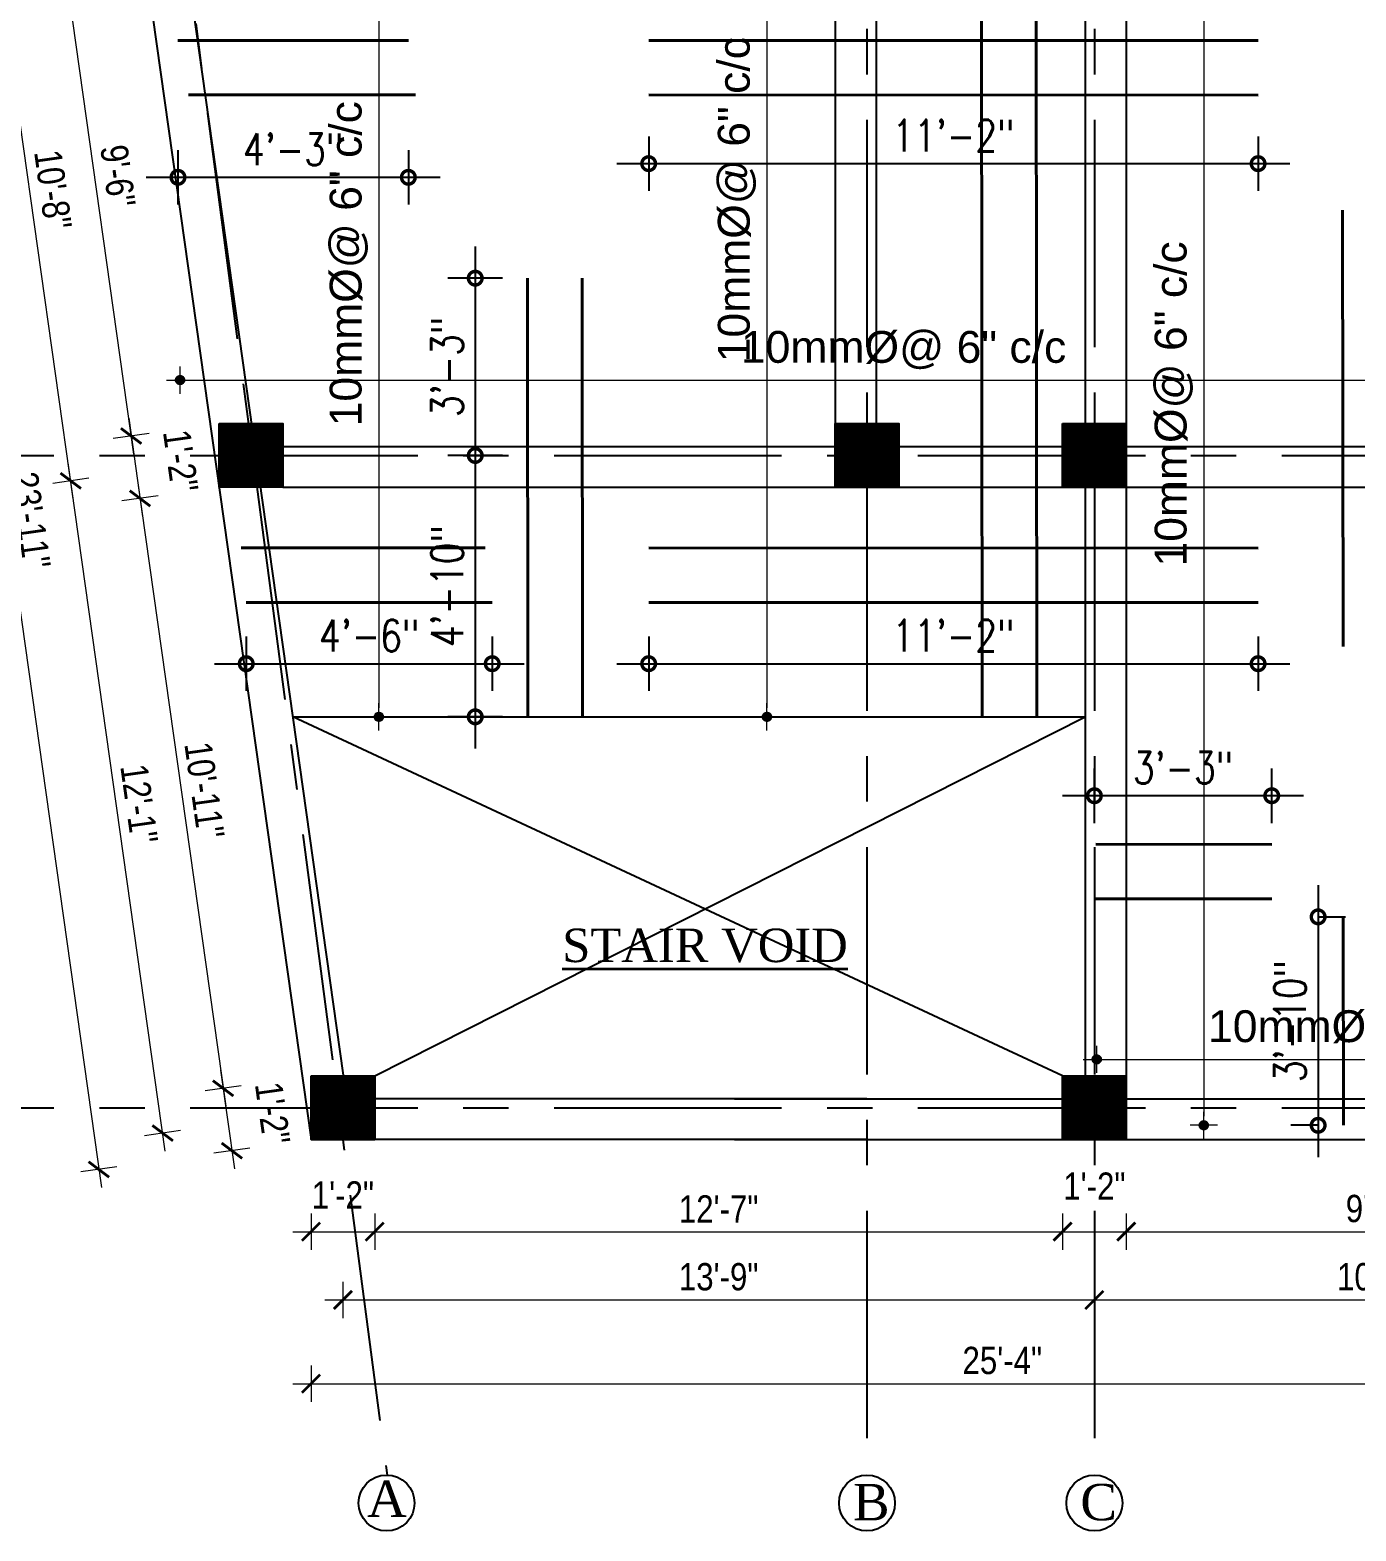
# Model space of a CAD drawing. Header units: inches. Extents: x -9998782 to 66725, y -6520505 to 8308.
# Drawn here: x -4999914.1 to -4999622.6, y -3258410.8 to -3258080.6 of the extents above; entities that cross this region are included whole.
import ezdxf
from ezdxf.enums import TextEntityAlignment as Align

# ---------------------------------------------------------------- set-up
doc = ezdxf.new("R2010")
doc.units = ezdxf.units.IN
doc.header["$LTSCALE"] = 2
doc.header["$MEASUREMENT"] = 0
doc.header["$PDMODE"] = 34
doc.linetypes.add('ACAD_ISO02W100', pattern=[15, 12, -3])
doc.linetypes.add('CENTER', pattern=[2, 1.25, -0.25, 0.25, -0.25])
doc.layers.get('0').update_dxf_attribs({"linetype": 'CONTINUOUS'})
doc.layers.get('DEFPOINTS').update_dxf_attribs({"color": 141, "linetype": 'CONTINUOUS'})
for name, color, linetype, lineweight in [('1', 7, 'CONTINUOUS', 13), ('DIM 1-100', 4, 'CONTINUOUS', 13), ('DIM_LINE', 173, 'CONTINUOUS', 20), ('HATCH', 60, 'ACAD_ISO02W100', 13), ('ST-REINFOR', 201, 'CONTINUOUS', 40), ('TEXT', 181, 'CONTINUOUS', 25), ('Toilet', 7, 'CONTINUOUS', 25), ('WALL SEC', 2, 'CONTINUOUS', 35)]:
    doc.layers.add(name, color=color, linetype=linetype, lineweight=lineweight)
doc.layers.add('A-Hatch', color=7, linetype='CONTINUOUS')
doc.layers.add('column', color=4, linetype='CONTINUOUS')
doc.styles.add('ordinary', font='times.ttf')
doc.styles.add('ramon', font='arial.ttf')
doc.styles.add('ROMANS', font='Romans.shx', dxfattribs={"width": 0.8})
doc.styles.get("Standard").update_dxf_attribs({"font": 'ARIALN.TTF'})
doc.dimstyles.new('1 by 96', dxfattribs={"dimtxt": 6, "dimasz": 4, "dimexe": 4, "dimexo": 4, "dimgap": 2, "dimtad": 1, "dimdec": 0, "dimzin": 0, "dimdsep": 46, "dimlunit": 4, "dimtxsty": 'Standard', "dimblk": 'ARCHTICK', "dimcen": 0, "dimdle": 4, "dimadec": 0, "dimazin": 0, "dimtfac": 1, "dimtdec": 0, "dimtix": 1, "dimtofl": 0, "dimtmove": 1, "dimatfit": 3, "dimldrblk": 'ARCHTICK', "dimfxl": 4, "dimfxlon": 1, "dimtolj": 1, "dimtzin": 0, "dimlwd": -1, "dimlwe": -1, "dimarcsym": 0})
doc.dimstyles.new('8 SCALE', dxfattribs={"dimscale": 0, "dimtxt": 7, "dimasz": 6, "dimexe": 6, "dimexo": 2, "dimgap": 2, "dimtad": 1, "dimdec": 0, "dimzin": 0, "dimdsep": 46, "dimlunit": 4, "dimtxsty": 'ROMANS', "dimblk": 'DOTSMALL', "dimcen": 0, "dimdle": 7, "dimclrd": 8, "dimclre": 8, "dimclrt": 3, "dimadec": 0, "dimazin": 0, "dimtfac": 1, "dimtdec": 0, "dimtofl": 0, "dimtmove": 2, "dimatfit": 3, "dimfxl": 6, "dimfxlon": 1, "dimtolj": 1, "dimtzin": 0, "dimarcsym": 0})
doc.dimstyles.new('S8', dxfattribs={"dimtxt": 7, "dimasz": 2, "dimexe": 6, "dimexo": 18, "dimgap": 1.9375, "dimtad": 1, "dimdec": 1, "dimzin": 3, "dimdsep": 46, "dimlunit": 4, "dimtxsty": 'ramon', "dimblk": 'dot 2', "dimcen": 0.09375, "dimse1": 1, "dimse2": 1, "dimclrd": 1, "dimclre": 1, "dimclrt": 256, "dimadec": 0, "dimazin": 0, "dimtfac": 0.75, "dimtdec": 1, "dimtix": 1, "dimtmove": 1, "dimatfit": 3, "dimldrblk": 'DOT', "dimfxl": 1, "dimtolj": 1, "dimtzin": 0, "dimlwd": 9, "dimlwe": 9, "dimarcsym": 0})

# ---------------------------------------------------------------- blocks, each defined once
blk = doc.blocks.new('_ArchTick')
at = {"color": 0, "linetype": 'ByBlock', "const_width": 0.15}
blk.add_lwpolyline([(-0.5, -0.5), (0.5, 0.5)], dxfattribs=at)
blk = doc.blocks.new('*D634')
at = {"layer": 'DEFPOINTS', "color": 0, "ltscale": 0.5}
for p in [(-4999852.33, -3258324.73), (-4999838.33, -3258324.73), (-4999838.33, -3258344.99)]:
    blk.add_point(p, dxfattribs=at)
at = {"layer": 'DIM 1-100', "color": 0, "ltscale": 0.5}
for p, q in [((-4999852.33, -3258340.99), (-4999852.33, -3258348.99)), ((-4999838.33, -3258340.99), (-4999838.33, -3258348.99)), ((-4999856.33, -3258344.99), (-4999834.33, -3258344.99))]:
    blk.add_line(p, q, dxfattribs=at)
at = {"layer": 'DIM 1-100', "color": 0, "ltscale": 0.5, "xscale": 4, "yscale": 4, "zscale": 4, "rotation": 180}
blk.add_blockref('_ArchTick', (-4999852.33, -3258344.99), dxfattribs=at)
at = {"layer": 'DIM 1-100', "color": 0, "ltscale": 0.5, "xscale": 4, "yscale": 4, "zscale": 4}
blk.add_blockref('_ArchTick', (-4999838.33, -3258344.99), dxfattribs=at)
at = {"layer": 'DIM 1-100', "color": 0, "ltscale": 0.5, "insert": (-4999845.33, -3258336.91), "char_height": 6, "attachment_point": 5}
blk.add_mtext('\\A1;1\'-2"', dxfattribs=at)
blk = doc.blocks.new('*D635')
at = {"layer": 'DEFPOINTS', "color": 0, "ltscale": 0.5}
for p in [(-4999838.33, -3258324.73), (-4999687.09, -3258324.73), (-4999687.09, -3258344.99)]:
    blk.add_point(p, dxfattribs=at)
at = {"layer": 'DIM 1-100', "color": 0, "ltscale": 0.5}
for p, q in [((-4999838.33, -3258340.99), (-4999838.33, -3258348.99)), ((-4999687.09, -3258340.99), (-4999687.09, -3258348.99)), ((-4999842.33, -3258344.99), (-4999683.09, -3258344.99))]:
    blk.add_line(p, q, dxfattribs=at)
at = {"layer": 'DIM 1-100', "color": 0, "ltscale": 0.5, "xscale": 4, "yscale": 4, "zscale": 4, "rotation": 180}
blk.add_blockref('_ArchTick', (-4999838.33, -3258344.99), dxfattribs=at)
at = {"layer": 'DIM 1-100', "color": 0, "ltscale": 0.5, "xscale": 4, "yscale": 4, "zscale": 4}
blk.add_blockref('_ArchTick', (-4999687.09, -3258344.99), dxfattribs=at)
at = {"layer": 'DIM 1-100', "color": 0, "ltscale": 0.5, "insert": (-4999762.71, -3258339.98), "char_height": 6, "attachment_point": 5}
blk.add_mtext('\\A1;12\'-7"', dxfattribs=at)
blk = doc.blocks.new('*D636')
at = {"layer": 'DEFPOINTS', "color": 0, "ltscale": 0.5}
for p in [(-4999687.09, -3258324.73), (-4999673.09, -3258324.73), (-4999673.09, -3258344.99)]:
    blk.add_point(p, dxfattribs=at)
at = {"layer": 'DIM 1-100', "color": 0, "ltscale": 0.5}
for p, q in [((-4999687.09, -3258340.99), (-4999687.09, -3258348.99)), ((-4999673.09, -3258340.99), (-4999673.09, -3258348.99)), ((-4999691.09, -3258344.99), (-4999669.09, -3258344.99))]:
    blk.add_line(p, q, dxfattribs=at)
at = {"layer": 'DIM 1-100', "color": 0, "ltscale": 0.5, "xscale": 4, "yscale": 4, "zscale": 4, "rotation": 180}
blk.add_blockref('_ArchTick', (-4999687.09, -3258344.99), dxfattribs=at)
at = {"layer": 'DIM 1-100', "color": 0, "ltscale": 0.5, "xscale": 4, "yscale": 4, "zscale": 4}
blk.add_blockref('_ArchTick', (-4999673.09, -3258344.99), dxfattribs=at)
at = {"layer": 'DIM 1-100', "color": 0, "ltscale": 0.5, "insert": (-4999680.09, -3258334.97), "char_height": 6, "attachment_point": 5}
blk.add_mtext('\\A1;1\'-2"', dxfattribs=at)
blk = doc.blocks.new('*D637')
at = {"layer": 'DEFPOINTS', "color": 0, "ltscale": 0.5}
for p in [(-4999673.09, -3258324.73), (-4999562.87, -3258324.73), (-4999562.87, -3258344.99)]:
    blk.add_point(p, dxfattribs=at)
at = {"layer": 'DIM 1-100', "color": 0, "ltscale": 0.5}
for p, q in [((-4999673.09, -3258340.99), (-4999673.09, -3258348.99)), ((-4999562.87, -3258340.99), (-4999562.87, -3258348.99)), ((-4999677.09, -3258344.99), (-4999558.87, -3258344.99))]:
    blk.add_line(p, q, dxfattribs=at)
at = {"layer": 'DIM 1-100', "color": 0, "ltscale": 0.5, "xscale": 4, "yscale": 4, "zscale": 4, "rotation": 180}
blk.add_blockref('_ArchTick', (-4999673.09, -3258344.99), dxfattribs=at)
at = {"layer": 'DIM 1-100', "color": 0, "ltscale": 0.5, "xscale": 4, "yscale": 4, "zscale": 4}
blk.add_blockref('_ArchTick', (-4999562.87, -3258344.99), dxfattribs=at)
at = {"layer": 'DIM 1-100', "color": 0, "ltscale": 0.5, "insert": (-4999617.98, -3258339.93), "char_height": 6, "attachment_point": 5}
blk.add_mtext('\\A1;9\'-2"', dxfattribs=at)
blk = doc.blocks.new('*D639')
at = {"layer": 'DEFPOINTS', "color": 0, "ltscale": 0.5}
for p in [(-4999890.4, -3258054.48), (-4999907.8, -3258056.93), (-4999872.54, -3258167.23)]:
    blk.add_point(p, dxfattribs=at)
at = {"layer": 'DIM 1-100', "color": 0, "ltscale": 0.5}
for p, q in [((-4999891.32, -3258173.91), (-4999908.36, -3258052.97)), ((-4999903.84, -3258056.38), (-4999911.76, -3258057.49)), ((-4999887.92, -3258169.39), (-4999895.84, -3258170.51))]:
    blk.add_line(p, q, dxfattribs=at)
at = {"layer": 'DIM 1-100', "color": 0, "ltscale": 0.5, "xscale": 4, "yscale": 4, "zscale": 4}
for p, rotation in [((-4999907.8, -3258056.93), 98.01894551890386), ((-4999891.88, -3258169.95), 278.0189455189039)]:
    blk.add_blockref('_ArchTick', p, dxfattribs=dict(at, rotation=rotation))
at = {"layer": 'DIM 1-100', "color": 0, "ltscale": 0.5, "insert": (-4999894.82, -3258112.74), "char_height": 6, "attachment_point": 5, "rotation": 278.0189}
blk.add_mtext('\\A1;9\'-6"', dxfattribs=at)
blk = doc.blocks.new('*D641')
at = {"layer": 'DEFPOINTS', "color": 0, "ltscale": 0.5}
for p in [(-4999872.54, -3258167.23), (-4999889.94, -3258183.68), (-4999872.54, -3258181.23)]:
    blk.add_point(p, dxfattribs=at)
at = {"layer": 'DIM 1-100', "color": 0, "ltscale": 0.5}
for p, q in [((-4999892.43, -3258165.99), (-4999889.39, -3258187.64)), ((-4999887.92, -3258169.39), (-4999895.84, -3258170.51)), ((-4999885.98, -3258183.12), (-4999893.9, -3258184.24))]:
    blk.add_line(p, q, dxfattribs=at)
at = {"layer": 'DIM 1-100', "color": 0, "ltscale": 0.5, "xscale": 4, "yscale": 4, "zscale": 4}
for p, rotation in [((-4999891.88, -3258169.95), 98.01894551890386), ((-4999889.94, -3258183.68), 278.0189455189039)]:
    blk.add_blockref('_ArchTick', p, dxfattribs=dict(at, rotation=rotation))
at = {"layer": 'DIM 1-100', "color": 0, "ltscale": 0.5, "insert": (-4999880.98, -3258175.41), "char_height": 6, "attachment_point": 5, "rotation": 278.0189}
blk.add_mtext('\\A1;1\'-2"', dxfattribs=at)
blk = doc.blocks.new('*D642')
at = {"layer": 'DEFPOINTS', "color": 0, "ltscale": 0.5}
for p in [(-4999872.54, -3258181.23), (-4999852.33, -3258310.73), (-4999871.66, -3258313.45)]:
    blk.add_point(p, dxfattribs=at)
at = {"layer": 'DIM 1-100', "color": 0, "ltscale": 0.5}
for p, q in [((-4999890.5, -3258179.72), (-4999871.1, -3258317.41)), ((-4999885.98, -3258183.12), (-4999893.9, -3258184.24)), ((-4999867.7, -3258312.89), (-4999875.62, -3258314.01))]:
    blk.add_line(p, q, dxfattribs=at)
at = {"layer": 'DIM 1-100', "color": 0, "ltscale": 0.5, "xscale": 4, "yscale": 4, "zscale": 4}
for p, rotation in [((-4999889.94, -3258183.68), 98.01894551890386), ((-4999871.66, -3258313.45), 278.0189455189039)]:
    blk.add_blockref('_ArchTick', p, dxfattribs=dict(at, rotation=rotation))
at = {"layer": 'DIM 1-100', "color": 0, "ltscale": 0.5, "insert": (-4999875.79, -3258247.86), "char_height": 6, "attachment_point": 5, "rotation": 278.0189}
blk.add_mtext('\\A1;10\'-11"', dxfattribs=at)
blk = doc.blocks.new('*D643')
at = {"layer": 'DEFPOINTS', "color": 0, "ltscale": 0.5}
for p in [(-4999852.33, -3258310.73), (-4999852.33, -3258324.73), (-4999869.73, -3258327.18)]:
    blk.add_point(p, dxfattribs=at)
at = {"layer": 'DIM 1-100', "color": 0, "ltscale": 0.5}
for p, q in [((-4999872.22, -3258309.49), (-4999869.17, -3258331.14)), ((-4999867.7, -3258312.89), (-4999875.62, -3258314.01)), ((-4999865.77, -3258326.62), (-4999873.69, -3258327.74))]:
    blk.add_line(p, q, dxfattribs=at)
at = {"layer": 'DIM 1-100', "color": 0, "ltscale": 0.5, "xscale": 4, "yscale": 4, "zscale": 4}
for p, rotation in [((-4999871.66, -3258313.45), 98.01894551890386), ((-4999869.73, -3258327.18), 278.0189455189039)]:
    blk.add_blockref('_ArchTick', p, dxfattribs=dict(at, rotation=rotation))
at = {"layer": 'DIM 1-100', "color": 0, "ltscale": 0.5, "insert": (-4999860.77, -3258318.91), "char_height": 6, "attachment_point": 5, "rotation": 278.0189}
blk.add_mtext('\\A1;1\'-2"', dxfattribs=at)
blk = doc.blocks.new('*D644')
at = {"layer": 'DEFPOINTS', "color": 0, "ltscale": 0.5}
for p in [(-4999865.54, -3258174.23), (-4999905.17, -3258179.81), (-4999845.33, -3258317.73)]:
    blk.add_point(p, dxfattribs=at)
at = {"layer": 'DIM 1-100', "color": 0, "ltscale": 0.5}
for p, q in [((-4999884.4, -3258327.27), (-4999905.73, -3258175.85)), ((-4999901.21, -3258179.25), (-4999909.13, -3258180.37)), ((-4999881, -3258322.75), (-4999888.92, -3258323.87))]:
    blk.add_line(p, q, dxfattribs=at)
at = {"layer": 'DIM 1-100', "color": 0, "ltscale": 0.5, "xscale": 4, "yscale": 4, "zscale": 4}
for p, rotation in [((-4999905.17, -3258179.81), 98.01894551876403), ((-4999884.96, -3258323.31), 278.018945518764)]:
    blk.add_blockref('_ArchTick', p, dxfattribs=dict(at, rotation=rotation))
at = {"layer": 'DIM 1-100', "color": 0, "ltscale": 0.5, "insert": (-4999890.1, -3258250.86), "char_height": 6, "attachment_point": 5, "rotation": 278.0189}
blk.add_mtext('\\A1;12\'-1"', dxfattribs=at)
blk = doc.blocks.new('*D645')
at = {"layer": 'DEFPOINTS', "color": 0, "ltscale": 0.5}
for p in [(-4999883.4, -3258047.48), (-4999923.03, -3258053.07), (-4999865.54, -3258174.23)]:
    blk.add_point(p, dxfattribs=at)
at = {"layer": 'DIM 1-100', "color": 0, "ltscale": 0.5}
for p, q in [((-4999904.61, -3258183.77), (-4999923.59, -3258049.1)), ((-4999919.07, -3258052.51), (-4999926.99, -3258053.62)), ((-4999901.21, -3258179.25), (-4999909.13, -3258180.37))]:
    blk.add_line(p, q, dxfattribs=at)
at = {"layer": 'DIM 1-100', "color": 0, "ltscale": 0.5, "xscale": 4, "yscale": 4, "zscale": 4}
for p, rotation in [((-4999923.03, -3258053.07), 98.01894551879843), ((-4999905.17, -3258179.81), 278.0189455187984)]:
    blk.add_blockref('_ArchTick', p, dxfattribs=dict(at, rotation=rotation))
at = {"layer": 'DIM 1-100', "color": 0, "ltscale": 0.5, "insert": (-4999909.09, -3258115.73), "char_height": 6, "attachment_point": 5, "rotation": 278.0189}
blk.add_mtext('\\A1;10\'-8"', dxfattribs=at)
blk = doc.blocks.new('*D646')
at = {"layer": 'DEFPOINTS', "color": 0, "ltscale": 0.5}
for p in [(-4999892.37, -3258040.48), (-4999852.33, -3258324.73), (-4999899, -3258331.3)]:
    blk.add_point(p, dxfattribs=at)
at = {"layer": 'DIM 1-100', "color": 0, "ltscale": 0.5}
for p, q in [((-4999939.6, -3258043.1), (-4999898.44, -3258335.26)), ((-4999935.08, -3258046.5), (-4999943.01, -3258047.62)), ((-4999895.04, -3258330.74), (-4999902.96, -3258331.86))]:
    blk.add_line(p, q, dxfattribs=at)
at = {"layer": 'DIM 1-100', "color": 0, "ltscale": 0.5, "xscale": 4, "yscale": 4, "zscale": 4}
for p, rotation in [((-4999939.04, -3258047.06), 98.01894551889016), ((-4999899, -3258331.3), 278.0189455188902)]:
    blk.add_blockref('_ArchTick', p, dxfattribs=dict(at, rotation=rotation))
at = {"layer": 'DIM 1-100', "color": 0, "ltscale": 0.5, "insert": (-4999914.01, -3258188.47), "char_height": 6, "attachment_point": 5, "rotation": 278.0189}
blk.add_mtext('\\A1;23\'-11"', dxfattribs=at)
blk = doc.blocks.new('*D647')
at = {"layer": 'DEFPOINTS', "color": 0, "ltscale": 0.5}
for p in [(-4999845.33, -3258317.73), (-4999680.09, -3258317.73), (-4999680.09, -3258360.01)]:
    blk.add_point(p, dxfattribs=at)
at = {"layer": 'DIM 1-100', "color": 0, "ltscale": 0.5}
for p, q in [((-4999845.33, -3258356.01), (-4999845.33, -3258364.01)), ((-4999680.09, -3258356.01), (-4999680.09, -3258364.01)), ((-4999849.33, -3258360.01), (-4999676.09, -3258360.01))]:
    blk.add_line(p, q, dxfattribs=at)
at = {"layer": 'DIM 1-100', "color": 0, "ltscale": 0.5, "xscale": 4, "yscale": 4, "zscale": 4, "rotation": 180}
blk.add_blockref('_ArchTick', (-4999845.33, -3258360.01), dxfattribs=at)
at = {"layer": 'DIM 1-100', "color": 0, "ltscale": 0.5, "xscale": 4, "yscale": 4, "zscale": 4}
blk.add_blockref('_ArchTick', (-4999680.09, -3258360.01), dxfattribs=at)
at = {"layer": 'DIM 1-100', "color": 0, "ltscale": 0.5, "insert": (-4999762.71, -3258354.94), "char_height": 6, "attachment_point": 5}
blk.add_mtext('\\A1;13\'-9"', dxfattribs=at)
blk = doc.blocks.new('*D648')
at = {"layer": 'DEFPOINTS', "color": 0, "ltscale": 0.5}
for p in [(-4999680.09, -3258317.73), (-4999555.87, -3258317.75), (-4999555.87, -3258360.01)]:
    blk.add_point(p, dxfattribs=at)
at = {"layer": 'DIM 1-100', "color": 0, "ltscale": 0.5}
for p, q in [((-4999680.09, -3258356.01), (-4999680.09, -3258364.01)), ((-4999555.87, -3258356.01), (-4999555.87, -3258364.01)), ((-4999684.09, -3258360.01), (-4999551.87, -3258360.01))]:
    blk.add_line(p, q, dxfattribs=at)
at = {"layer": 'DIM 1-100', "color": 0, "ltscale": 0.5, "xscale": 4, "yscale": 4, "zscale": 4, "rotation": 180}
blk.add_blockref('_ArchTick', (-4999680.09, -3258360.01), dxfattribs=at)
at = {"layer": 'DIM 1-100', "color": 0, "ltscale": 0.5, "xscale": 4, "yscale": 4, "zscale": 4}
blk.add_blockref('_ArchTick', (-4999555.87, -3258360.01), dxfattribs=at)
at = {"layer": 'DIM 1-100', "color": 0, "ltscale": 0.5, "insert": (-4999617.98, -3258354.94), "char_height": 6, "attachment_point": 5}
blk.add_mtext('\\A1;10\'-4"', dxfattribs=at)
blk = doc.blocks.new('*D649')
at = {"layer": 'DEFPOINTS', "color": 0, "ltscale": 0.5}
for p in [(-4999852.33, -3258324.73), (-4999548.35, -3258324.73), (-4999548.35, -3258378.43)]:
    blk.add_point(p, dxfattribs=at)
at = {"layer": 'DIM 1-100', "color": 0, "ltscale": 0.5}
for p, q in [((-4999852.33, -3258374.43), (-4999852.33, -3258382.43)), ((-4999548.35, -3258374.43), (-4999548.35, -3258382.43)), ((-4999856.33, -3258378.43), (-4999544.35, -3258378.43))]:
    blk.add_line(p, q, dxfattribs=at)
at = {"layer": 'DIM 1-100', "color": 0, "ltscale": 0.5, "xscale": 4, "yscale": 4, "zscale": 4, "rotation": 180}
blk.add_blockref('_ArchTick', (-4999852.33, -3258378.43), dxfattribs=at)
at = {"layer": 'DIM 1-100', "color": 0, "ltscale": 0.5, "xscale": 4, "yscale": 4, "zscale": 4}
blk.add_blockref('_ArchTick', (-4999548.35, -3258378.43), dxfattribs=at)
at = {"layer": 'DIM 1-100', "color": 0, "ltscale": 0.5, "insert": (-4999700.34, -3258373.36), "char_height": 6, "attachment_point": 5}
blk.add_mtext('\\A1;25\'-4"', dxfattribs=at)
blk = doc.blocks.new('_DOTSMALL')
at = {"color": 0, "linetype": 'ByBlock', "const_width": 0.5}
blk.add_lwpolyline([(-0.0625, 0, 1), (0.0625, 0, 1)], format="xyb", close=True, dxfattribs=at)
blk = doc.blocks.new('*D670')
at = {"color": 8, "lineweight": -2, "ltscale": 0.5}
for p, q in [((-4999881.59, -3258107.04), (-4999881.59, -3258119.04)), ((-4999830.93, -3258107.04), (-4999830.93, -3258119.04)), ((-4999888.59, -3258113.04), (-4999823.93, -3258113.04))]:
    blk.add_line(p, q, dxfattribs=at)
at = {"layer": 'DEFPOINTS', "color": 0, "ltscale": 0.5}
for p in [(-4999881.59, -3258082.91), (-4999830.93, -3258082.92), (-4999830.93, -3258113.04)]:
    blk.add_point(p, dxfattribs=at)
at = {"color": 8, "lineweight": -2, "ltscale": 0.5, "xscale": 6, "yscale": 6, "zscale": 6, "rotation": 180}
blk.add_blockref('_DOTSMALL', (-4999881.59, -3258113.04), dxfattribs=at)
at = {"color": 8, "lineweight": -2, "ltscale": 0.5, "xscale": 6, "yscale": 6, "zscale": 6}
blk.add_blockref('_DOTSMALL', (-4999830.93, -3258113.04), dxfattribs=at)
at = {"color": 3, "ltscale": 0.5, "insert": (-4999856.26, -3258106.87), "char_height": 7, "attachment_point": 5, "style": 'ROMANS'}
blk.add_mtext('\\A1;4\'-3"', dxfattribs=at)
blk = doc.blocks.new('*D671')
at = {"color": 8, "lineweight": -2, "ltscale": 0.5}
for p, q in [((-4999778.09, -3258104.03), (-4999778.09, -3258116.03)), ((-4999644.09, -3258104.03), (-4999644.09, -3258116.03)), ((-4999785.09, -3258110.03), (-4999637.09, -3258110.03))]:
    blk.add_line(p, q, dxfattribs=at)
at = {"layer": 'DEFPOINTS', "color": 0, "ltscale": 0.5}
for p in [(-4999778.09, -3258094.93), (-4999644.09, -3258094.97), (-4999644.09, -3258110.03)]:
    blk.add_point(p, dxfattribs=at)
at = {"color": 8, "lineweight": -2, "ltscale": 0.5, "xscale": 6, "yscale": 6, "zscale": 6, "rotation": 180}
blk.add_blockref('_DOTSMALL', (-4999778.09, -3258110.03), dxfattribs=at)
at = {"color": 8, "lineweight": -2, "ltscale": 0.5, "xscale": 6, "yscale": 6, "zscale": 6}
blk.add_blockref('_DOTSMALL', (-4999644.09, -3258110.03), dxfattribs=at)
at = {"color": 3, "ltscale": 0.5, "insert": (-4999711.09, -3258103.86), "char_height": 7, "attachment_point": 5, "style": 'ROMANS'}
blk.add_mtext('\\A1;11\'-2"', dxfattribs=at)
blk = doc.blocks.new('*D675')
at = {"color": 8, "lineweight": -2, "ltscale": 0.5}
for p, q in [((-4999778.09, -3258214.04), (-4999778.09, -3258226.04)), ((-4999644.09, -3258214.04), (-4999644.09, -3258226.04)), ((-4999785.09, -3258220.04), (-4999637.09, -3258220.04))]:
    blk.add_line(p, q, dxfattribs=at)
at = {"layer": 'DEFPOINTS', "color": 0, "ltscale": 0.5}
for p in [(-4999778.09, -3258210.39), (-4999644.09, -3258210.43), (-4999644.09, -3258220.04)]:
    blk.add_point(p, dxfattribs=at)
at = {"color": 8, "lineweight": -2, "ltscale": 0.5, "xscale": 6, "yscale": 6, "zscale": 6, "rotation": 180}
blk.add_blockref('_DOTSMALL', (-4999778.09, -3258220.04), dxfattribs=at)
at = {"color": 8, "lineweight": -2, "ltscale": 0.5, "xscale": 6, "yscale": 6, "zscale": 6}
blk.add_blockref('_DOTSMALL', (-4999644.09, -3258220.04), dxfattribs=at)
at = {"color": 3, "ltscale": 0.5, "insert": (-4999711.09, -3258213.87), "char_height": 7, "attachment_point": 5, "style": 'ROMANS'}
blk.add_mtext('\\A1;11\'-2"', dxfattribs=at)
blk = doc.blocks.new('*D676')
at = {"color": 8, "lineweight": -2, "ltscale": 0.5}
for p, q in [((-4999866.58, -3258214.04), (-4999866.58, -3258226.04)), ((-4999812.49, -3258214.04), (-4999812.49, -3258226.04)), ((-4999873.58, -3258220.04), (-4999805.49, -3258220.04))]:
    blk.add_line(p, q, dxfattribs=at)
at = {"layer": 'DEFPOINTS', "color": 0, "ltscale": 0.5}
for p in [(-4999866.58, -3258206.55), (-4999812.49, -3258206.56), (-4999812.49, -3258220.04)]:
    blk.add_point(p, dxfattribs=at)
at = {"color": 8, "lineweight": -2, "ltscale": 0.5, "xscale": 6, "yscale": 6, "zscale": 6, "rotation": 180}
blk.add_blockref('_DOTSMALL', (-4999866.58, -3258220.04), dxfattribs=at)
at = {"color": 8, "lineweight": -2, "ltscale": 0.5, "xscale": 6, "yscale": 6, "zscale": 6}
blk.add_blockref('_DOTSMALL', (-4999812.49, -3258220.04), dxfattribs=at)
at = {"color": 3, "ltscale": 0.5, "insert": (-4999839.54, -3258213.87), "char_height": 7, "attachment_point": 5, "style": 'ROMANS'}
blk.add_mtext('\\A1;4\'-6"', dxfattribs=at)
blk = doc.blocks.new('*D678')
at = {"color": 8, "lineweight": -2, "ltscale": 0.5}
for p, q in [((-4999680.09, -3258255.09), (-4999680.09, -3258243.09)), ((-4999641.09, -3258255.09), (-4999641.09, -3258243.09)), ((-4999634.09, -3258249.09), (-4999687.09, -3258249.09))]:
    blk.add_line(p, q, dxfattribs=at)
at = {"layer": 'DEFPOINTS', "color": 0, "ltscale": 0.5}
for p in [(-4999680.09, -3258249.09), (-4999680.09, -3258271.78), (-4999641.09, -3258271.78)]:
    blk.add_point(p, dxfattribs=at)
at = {"color": 8, "lineweight": -2, "ltscale": 0.5, "xscale": 6, "yscale": 6, "zscale": 6, "rotation": 180}
blk.add_blockref('_DOTSMALL', (-4999680.09, -3258249.09), dxfattribs=at)
at = {"color": 8, "lineweight": -2, "ltscale": 0.5, "xscale": 6, "yscale": 6, "zscale": 6}
blk.add_blockref('_DOTSMALL', (-4999641.09, -3258249.09), dxfattribs=at)
at = {"color": 3, "ltscale": 0.5, "insert": (-4999660.59, -3258242.93), "char_height": 7, "attachment_point": 5, "style": 'ROMANS'}
blk.add_mtext('\\A1;3\'-3"', dxfattribs=at)
blk = doc.blocks.new('*D679')
at = {"color": 8, "lineweight": -2, "ltscale": 0.5}
for p, q in [((-4999630.89, -3258268.73), (-4999630.89, -3258328.59)), ((-4999630.89, -3258275.73), (-4999624.89, -3258275.73)), ((-4999630.89, -3258321.59), (-4999636.89, -3258321.59))]:
    blk.add_line(p, q, dxfattribs=at)
at = {"layer": 'DEFPOINTS', "color": 0, "ltscale": 0.5}
for p in [(-4999630.93, -3258275.73), (-4999630.89, -3258321.59), (-4999630.89, -3258321.59)]:
    blk.add_point(p, dxfattribs=at)
at = {"color": 8, "lineweight": -2, "ltscale": 0.5, "xscale": 6, "yscale": 6, "zscale": 6}
for p, rotation in [((-4999630.89, -3258275.73), 90), ((-4999630.89, -3258321.59), 270)]:
    blk.add_blockref('_DOTSMALL', p, dxfattribs=dict(at, rotation=rotation))
at = {"color": 3, "ltscale": 0.5, "insert": (-4999637.06, -3258298.66), "char_height": 7, "attachment_point": 5, "rotation": 90, "style": 'ROMANS'}
blk.add_mtext('\\A1;3\'-10"', dxfattribs=at)
blk = doc.blocks.new('*D680')
at = {"color": 8, "lineweight": -2, "ltscale": 0.5}
for p, q in [((-4999816.23, -3258128.23), (-4999816.23, -3258181.23)), ((-4999810.23, -3258135.23), (-4999822.23, -3258135.23)), ((-4999810.23, -3258174.23), (-4999822.23, -3258174.23))]:
    blk.add_line(p, q, dxfattribs=at)
at = {"layer": 'DEFPOINTS', "color": 0, "ltscale": 0.5}
for p in [(-4999804.75, -3258135.23), (-4999816.23, -3258174.23), (-4999804.75, -3258174.23)]:
    blk.add_point(p, dxfattribs=at)
at = {"color": 8, "lineweight": -2, "ltscale": 0.5, "xscale": 6, "yscale": 6, "zscale": 6}
for p, rotation in [((-4999816.23, -3258135.23), 90), ((-4999816.23, -3258174.23), 270)]:
    blk.add_blockref('_DOTSMALL', p, dxfattribs=dict(at, rotation=rotation))
at = {"color": 3, "ltscale": 0.5, "insert": (-4999822.4, -3258154.73), "char_height": 7, "attachment_point": 5, "rotation": 90, "style": 'ROMANS'}
blk.add_mtext('\\A1;3\'-3"', dxfattribs=at)
blk = doc.blocks.new('*D681')
at = {"color": 8, "lineweight": -2, "ltscale": 0.5}
for p, q in [((-4999816.23, -3258167.23), (-4999816.23, -3258238.73)), ((-4999810.23, -3258174.23), (-4999822.23, -3258174.23)), ((-4999810.23, -3258231.73), (-4999822.23, -3258231.73))]:
    blk.add_line(p, q, dxfattribs=at)
at = {"layer": 'DEFPOINTS', "color": 0, "ltscale": 0.5}
for p in [(-4999804.71, -3258174.23), (-4999816.23, -3258231.73), (-4999804.71, -3258231.73)]:
    blk.add_point(p, dxfattribs=at)
at = {"color": 8, "lineweight": -2, "ltscale": 0.5, "xscale": 6, "yscale": 6, "zscale": 6}
for p, rotation in [((-4999816.23, -3258174.23), 90), ((-4999816.23, -3258231.73), 270)]:
    blk.add_blockref('_DOTSMALL', p, dxfattribs=dict(at, rotation=rotation))
at = {"color": 3, "ltscale": 0.5, "insert": (-4999822.4, -3258202.98), "char_height": 7, "attachment_point": 5, "rotation": 90, "style": 'ROMANS'}
blk.add_mtext('\\A1;4\'-10"', dxfattribs=at)
blk = doc.blocks.new('dot1')
at = {"layer": 'HATCH'}
h = blk.add_hatch(color=256, dxfattribs=at)
edge = h.paths.add_edge_path()
edge.add_arc((0, 0), 1, 0, 360)
for p, q in [((3, 0), (-3, 0)), ((0, 3), (0, -3))]:
    blk.add_line(p, q, dxfattribs=at)
blk.add_circle((0, 0), 1, dxfattribs=at)
blk = doc.blocks.new('dot 2')
at = {"layer": 'HATCH', "xscale": 0.5, "yscale": 0.5, "zscale": 0.5}
blk.add_blockref('dot1', (0, 0), dxfattribs=at)
blk = doc.blocks.new('*D685')
at = {"layer": 'DEFPOINTS', "color": 0}
for p in [(-4999638.26, -3258004.19), (-4999656.03, -3258321.59), (-4999649.97, -3258321.59)]:
    blk.add_point(p, dxfattribs=at)
at = {"layer": 'DIM_LINE', "color": 1, "lineweight": 9}
blk.add_line((-4999656.03, -3258006.19), (-4999656.03, -3258319.59), dxfattribs=at)
at = {"layer": 'DIM_LINE', "color": 1, "lineweight": 9, "xscale": 2, "yscale": 2, "zscale": 2}
for p, rotation in [((-4999656.03, -3258004.19), 90), ((-4999656.03, -3258321.59), 270)]:
    blk.add_blockref('dot 2', p, dxfattribs=dict(at, rotation=rotation))
at = {"layer": 'DIM_LINE', "insert": (-4999662.62, -3258162.89), "char_height": 7, "attachment_point": 5, "rotation": 90, "style": 'ramon'}
blk.add_mtext('\\A1;10mm%%C@ 6" c/c', dxfattribs=at)
blk = doc.blocks.new('_Dot')
at = {"layer": 'TEXT', "color": 0, "lineweight": -2}
blk.add_line((-0.5, 0), (-1, 0), dxfattribs=at)
at = {"layer": 'TEXT', "color": 0, "const_width": 0.5}
blk.add_lwpolyline([(-0.25, 0, 1), (0.25, 0, 1)], format="xyb", close=True, dxfattribs=at)
blk = doc.blocks.new('*D686')
at = {"layer": 'DEFPOINTS', "color": 0}
for p in [(-4999734.32, -3258004.19), (-4999752.08, -3258231.73), (-4999746.02, -3258231.73)]:
    blk.add_point(p, dxfattribs=at)
at = {"layer": 'DIM_LINE', "color": 1, "lineweight": 9}
blk.add_line((-4999752.08, -3258006.19), (-4999752.08, -3258229.73), dxfattribs=at)
at = {"layer": 'DIM_LINE', "color": 1, "lineweight": 9, "xscale": 2, "yscale": 2, "zscale": 2}
for p, rotation in [((-4999752.08, -3258004.19), 90), ((-4999752.08, -3258231.73), 270)]:
    blk.add_blockref('dot 2', p, dxfattribs=dict(at, rotation=rotation))
at = {"layer": 'DIM_LINE', "insert": (-4999758.68, -3258117.96), "char_height": 7, "attachment_point": 5, "rotation": 90, "style": 'ramon'}
blk.add_mtext('\\A1;10mm%%C@ 6" c/c', dxfattribs=at)
blk = doc.blocks.new('*D687')
at = {"layer": 'DEFPOINTS', "color": 0}
for p in [(-4999837.42, -3258032.36), (-4999850.2, -3258231.73), (-4999837.42, -3258231.73)]:
    blk.add_point(p, dxfattribs=at)
at = {"layer": 'DIM_LINE', "color": 1, "lineweight": 9}
blk.add_line((-4999837.42, -3258034.36), (-4999837.42, -3258229.73), dxfattribs=at)
at = {"layer": 'DIM_LINE', "color": 1, "lineweight": 9, "xscale": 2, "yscale": 2, "zscale": 2}
for p, rotation in [((-4999837.42, -3258032.36), 90), ((-4999837.42, -3258231.73), 270)]:
    blk.add_blockref('dot 2', p, dxfattribs=dict(at, rotation=rotation))
at = {"layer": 'DIM_LINE', "insert": (-4999844.02, -3258132.05), "char_height": 7, "attachment_point": 5, "rotation": 90, "style": 'ramon'}
blk.add_mtext('\\A1;10mm%%C@ 6" c/c', dxfattribs=at)
blk = doc.blocks.new('*D689')
at = {"layer": 'DEFPOINTS', "color": 0}
for p in [(-4999881.12, -3258157.65), (-4999562.97, -3258157.65), (-4999562.97, -3258157.71)]:
    blk.add_point(p, dxfattribs=at)
at = {"layer": 'DIM_LINE', "color": 1, "lineweight": 9}
blk.add_line((-4999879.12, -3258157.65), (-4999564.97, -3258157.65), dxfattribs=at)
at = {"layer": 'DIM_LINE', "color": 1, "lineweight": 9, "xscale": 2, "yscale": 2, "zscale": 2, "rotation": 180}
blk.add_blockref('dot 2', (-4999881.12, -3258157.65), dxfattribs=at)
at = {"layer": 'DIM_LINE', "color": 1, "lineweight": 9, "xscale": 2, "yscale": 2, "zscale": 2}
blk.add_blockref('dot 2', (-4999562.97, -3258157.65), dxfattribs=at)
at = {"layer": 'DIM_LINE', "insert": (-4999722.04, -3258151.05), "char_height": 7, "attachment_point": 5, "style": 'ramon'}
blk.add_mtext('\\A1;10mm%%C@ 6" c/c', dxfattribs=at)
blk = doc.blocks.new('*D690')
at = {"layer": 'DEFPOINTS', "color": 0}
for p in [(-4999679.57, -3258307.36), (-4999553.77, -3258307.08), (-4999553.77, -3258307.41)]:
    blk.add_point(p, dxfattribs=at)
at = {"layer": 'DIM_LINE', "color": 1, "lineweight": 9}
blk.add_line((-4999677.57, -3258307.08), (-4999555.77, -3258307.08), dxfattribs=at)
at = {"layer": 'DIM_LINE', "color": 1, "lineweight": 9, "xscale": 2, "yscale": 2, "zscale": 2, "rotation": 180}
blk.add_blockref('dot 2', (-4999679.57, -3258307.08), dxfattribs=at)
at = {"layer": 'DIM_LINE', "color": 1, "lineweight": 9, "xscale": 2, "yscale": 2, "zscale": 2}
blk.add_blockref('dot 2', (-4999553.77, -3258307.08), dxfattribs=at)
at = {"layer": 'DIM_LINE', "insert": (-4999619.33, -3258300.49), "char_height": 7, "attachment_point": 5, "style": 'ramon'}
blk.add_mtext('\\A1;10mm%%C@ 6" c/c', dxfattribs=at)

msp = doc.modelspace()

# ---------------------------------------------------------------- hatches: boundary and pattern name
at = {"layer": 'A-Hatch', "ltscale": 0.5}
h = msp.add_hatch(dxfattribs=at)
h.set_pattern_fill('ANSI31', color=256)
h.set_pattern_definition([(45, (91560.16828, 238.24473), (-0.0883883476483, 0.0883883476483), [])])
h.paths.add_polyline_path([(-4999858.54, -3258167.23), (-4999872.54, -3258167.23), (-4999872.54, -3258181.23), (-4999858.54, -3258181.23)])
h = msp.add_hatch(dxfattribs=at)
h.set_pattern_fill('ANSI31', color=256)
h.set_pattern_definition([(45, (91695.61997, 238.24473), (-0.0883883476483, 0.0883883476483), [])])
h.paths.add_polyline_path([(-4999723.09, -3258167.23), (-4999737.09, -3258167.23), (-4999737.09, -3258181.23), (-4999723.09, -3258181.23)])
h = msp.add_hatch(dxfattribs=at)
h.set_pattern_fill('ANSI31', color=256)
h.set_pattern_definition([(45, (91745.61997, 238.24473), (-0.0883883476483, 0.0883883476483), [])])
h.paths.add_polyline_path([(-4999673.09, -3258167.23), (-4999687.09, -3258167.23), (-4999687.09, -3258181.23), (-4999673.09, -3258181.23)])
h = msp.add_hatch(dxfattribs=at)
h.set_pattern_fill('ANSI31', color=256)
h.set_pattern_definition([(45, (91580.38427, 94.74473), (-0.0883883476483, 0.0883883476483), [])])
h.paths.add_polyline_path([(-4999838.33, -3258310.73), (-4999852.33, -3258310.73), (-4999852.33, -3258324.73), (-4999838.33, -3258324.73)])
h = msp.add_hatch(dxfattribs=at)
h.set_pattern_fill('ANSI31', color=256)
h.set_pattern_definition([(45, (91745.61997, 94.74473), (-0.0883883476483, 0.0883883476483), [])])
h.paths.add_polyline_path([(-4999673.09, -3258310.73), (-4999687.09, -3258310.73), (-4999687.09, -3258324.73), (-4999673.09, -3258324.73)])

# ---------------------------------------------------------------- linework, layer by layer
at = {"ltscale": 0.5}
for p, q in [((-4999687.09, -3258171.73), (-4999687.09, -3258167.23)), ((-4999687.09, -3258310.73), (-4999856.34, -3258231.73)), ((-4999838.33, -3258310.73), (-4999682.09, -3258231.73))]:
    msp.add_line(p, q, dxfattribs=at)
for points in [[(-4999687.09, -3258315.73), (-4999557.69, -3258315.73), (-4999569.28, -3258001.85), (-4999685.78, -3258019.06)], [(-4999685.78, -3258019.06), (-4999882.21, -3258048.08), (-4999844.51, -3258315.73), (-4999838.33, -3258315.73)]]:
    msp.add_lwpolyline(points, dxfattribs=at)
for points in [[(-4999872.54, -3258167.23), (-4999858.54, -3258167.23), (-4999858.54, -3258181.23), (-4999872.54, -3258181.23)], [(-4999737.09, -3258167.23), (-4999723.09, -3258167.23), (-4999723.09, -3258181.23), (-4999737.09, -3258181.23)], [(-4999687.09, -3258167.23), (-4999673.09, -3258167.23), (-4999673.09, -3258181.23), (-4999687.09, -3258181.23)], [(-4999852.33, -3258310.73), (-4999838.33, -3258310.73), (-4999838.33, -3258324.73), (-4999852.33, -3258324.73)], [(-4999687.09, -3258310.73), (-4999673.09, -3258310.73), (-4999673.09, -3258324.73), (-4999687.09, -3258324.73)]]:
    msp.add_lwpolyline(points, close=True, dxfattribs=at)
at = {"layer": 'column', "color": 1}
for p, q in [((-4999682.09, -3258024.16), (-4999682.09, -3258310.73)), ((-4999673.09, -3258024.16), (-4999673.09, -3258310.73)), ((-4999737.09, -3258026.64), (-4999737.09, -3258167.23)), ((-4999728.09, -3258026.64), (-4999728.09, -3258167.23)), ((-4999858.54, -3258172.23), (-4999554.16, -3258172.23)), ((-4999858.54, -3258181.23), (-4999554.16, -3258181.23)), ((-4999856.34, -3258231.73), (-4999682.09, -3258231.73)), ((-4999730.09, -3258315.73), (-4999838.33, -3258315.73)), ((-4999730.09, -3258324.73), (-4999838.33, -3258324.73))]:
    msp.add_line(p, q, dxfattribs=at)
for points in [[(-4999687.09, -3258324.73), (-4999548.35, -3258324.73), (-4999560.65, -3257991.48), (-4999687.09, -3258010.16)], [(-4999687.09, -3258315.73), (-4999557.69, -3258315.73), (-4999569.28, -3258001.85), (-4999685.78, -3258019.06)], [(-4999687.09, -3258010.16), (-4999892.37, -3258040.48), (-4999852.33, -3258324.73), (-4999838.33, -3258324.73)], [(-4999685.78, -3258019.06), (-4999882.21, -3258048.08), (-4999844.51, -3258315.73), (-4999838.33, -3258315.73)], [(-4999759.21, -3258315.73), (-4999687.14, -3258315.73)], [(-4999759.21, -3258324.73), (-4999687.14, -3258324.73)]]:
    msp.add_lwpolyline(points, dxfattribs=at)
at = {"layer": 'ST-REINFOR'}
for p, q in [((-4999704.98, -3258015.03), (-4999704.77, -3258231.74)), ((-4999692.98, -3258015.02), (-4999692.77, -3258231.73)), ((-4999881.59, -3258082.91), (-4999830.93, -3258082.92)), ((-4999778.09, -3258082.94), (-4999644.09, -3258082.97)), ((-4999879.31, -3258094.91), (-4999829.35, -3258094.92)), ((-4999778.09, -3258094.93), (-4999644.09, -3258094.97)), ((-4999625.5, -3258120.23), (-4999625.41, -3258216.24)), ((-4999804.75, -3258135.23), (-4999804.65, -3258231.74)), ((-4999792.75, -3258135.21), (-4999792.65, -3258231.73)), ((-4999867.71, -3258194.55), (-4999814.07, -3258194.56)), ((-4999778.09, -3258194.57), (-4999644.09, -3258194.61)), ((-4999866.58, -3258206.55), (-4999812.49, -3258206.56)), ((-4999778.09, -3258206.57), (-4999644.09, -3258206.61)), ((-4999679.78, -3258259.76), (-4999641.09, -3258259.78)), ((-4999680.09, -3258271.76), (-4999641.09, -3258271.78)), ((-4999625.36, -3258275.73), (-4999625.31, -3258321.59))]:
    msp.add_line(p, q, dxfattribs=at)
at = {"layer": 'Toilet', "linetype": 'CENTER', "ltscale": 20}
for p, q in [((-4999895.99, -3257940.39), (-4999835.6, -3258398.53)), ((-4999730.09, -3257940.39), (-4999730.09, -3258398.53)), ((-4999680.09, -3257940.39), (-4999680.09, -3258398.53)), ((-4999958.88, -3258174.23), (-4999485.62, -3258174.23)), ((-4999958.88, -3258317.73), (-4999485.62, -3258317.73))]:
    msp.add_line(p, q, dxfattribs=at)
at = {"layer": 'Toilet'}
for centre in [(-4999835.72, -3258404.68), (-4999730.09, -3258404.68), (-4999680.09, -3258404.68)]:
    msp.add_circle(centre, 6.15, dxfattribs=at)

# ---------------------------------------------------------------- texts
at = {"layer": '1', "char_height": 8, "width": 20.1234, "attachment_point": 1, "style": 'ordinary'}
for s, insert in [('A', (-4999840.01, -3258399.73)), ('B', (-4999733.18, -3258400.48)), ('C', (-4999683.18, -3258400.48))]:
    msp.add_mtext(s, dxfattribs=dict(at, insert=insert))
at = {"layer": 'WALL SEC', "color": 0, "style": 'ordinary'}
msp.add_text('%%USTAIR VOID', height=7.3728, dxfattribs=at).set_placement((-4999765.71, -3258281.99), align=Align.MIDDLE_CENTER)

# ---------------------------------------------------------------- dimensions: what is measured, and where the dimension line sits
at = {"ltscale": 0.5}
for base, p1, p2, picture, middle in [((-4999830.93, -3258113.04), (-4999881.59, -3258082.91), (-4999830.93, -3258082.92), '*D670', (-4999856.26, -3258106.87)), ((-4999644.09, -3258110.03), (-4999778.09, -3258094.93), (-4999644.09, -3258094.97), '*D671', (-4999711.09, -3258103.86)), ((-4999812.49, -3258220.04), (-4999866.58, -3258206.55), (-4999812.49, -3258206.56), '*D676', (-4999839.54, -3258213.87)), ((-4999644.09, -3258220.04), (-4999778.09, -3258210.39), (-4999644.09, -3258210.43), '*D675', (-4999711.09, -3258213.87)), ((-4999680.09, -3258249.09), (-4999641.09, -3258271.78), (-4999680.09, -3258271.78), '*D678', (-4999660.59, -3258242.93))]:
    dim = msp.add_linear_dim(base=base, p1=p1, p2=p2, dimstyle='8 SCALE', override={"dimscale": 1}, dxfattribs=at)
    dim.commit()
    dim.dimension.update_dxf_attribs({"geometry": picture, "text_midpoint": middle})
for base, p1, p2, picture, middle in [((-4999816.23, -3258174.23), (-4999804.75, -3258135.23), (-4999804.75, -3258174.23), '*D680', (-4999822.4, -3258154.73)), ((-4999816.232883, -3258231.726001), (-4999804.711259, -3258174.226), (-4999804.711259, -3258231.726001), '*D681', (-4999822.39955, -3258202.976)), ((-4999630.89, -3258321.59), (-4999630.93, -3258275.73), (-4999630.89, -3258321.59), '*D679', (-4999637.06, -3258298.66))]:
    dim = msp.add_linear_dim(base=base, p1=p1, p2=p2, angle=90, dimstyle='8 SCALE', override={"dimscale": 1}, dxfattribs=at)
    dim.commit()
    dim.dimension.update_dxf_attribs({"geometry": picture, "text_midpoint": middle})
at = {"layer": 'DIM 1-100', "ltscale": 0.5}
for p1, p2, distance, picture, middle in [((-4999892.37, -3258040.48), (-4999852.33, -3258324.73), -47.13, '*D646', (-4999914.01, -3258188.47)), ((-4999845.33, -3258317.73), (-4999865.54, -3258174.23), 40.02, '*D644', (-4999890.1, -3258250.86))]:
    dim = msp.add_aligned_dim(p1=p1, p2=p2, distance=distance, dimstyle='1 by 96', dxfattribs=at)
    dim.commit()
    dim.dimension.update_dxf_attribs({"geometry": picture, "text_midpoint": middle})
for base, p1, p2, picture, middle in [((-4999923.03, -3258053.07), (-4999865.54, -3258174.23), (-4999883.4, -3258047.48), '*D645', (-4999909.09, -3258115.73)), ((-4999907.8, -3258056.93), (-4999872.54, -3258167.23), (-4999890.4, -3258054.48), '*D639', (-4999894.82, -3258112.74)), ((-4999871.66, -3258313.45), (-4999872.54, -3258181.23), (-4999852.33, -3258310.73), '*D642', (-4999875.79, -3258247.86))]:
    dim = msp.add_linear_dim(base=base, p1=p1, p2=p2, angle=278.0189, dimstyle='1 by 96', dxfattribs=at)
    dim.commit()
    dim.dimension.update_dxf_attribs({"geometry": picture, "text_midpoint": middle})
for base, p1, p2, picture, middle in [((-4999889.94, -3258183.68), (-4999872.54, -3258167.23), (-4999872.54, -3258181.23), '*D641', (-4999885.95, -3258176.11)), ((-4999869.73, -3258327.18), (-4999852.33, -3258310.73), (-4999852.33, -3258324.73), '*D643', (-4999865.73, -3258319.61))]:
    dim = msp.add_linear_dim(base=base, p1=p1, p2=p2, angle=278.0189, dimstyle='1 by 96', dxfattribs=at)
    dim.commit()
    dim.dimension.update_dxf_attribs({"geometry": picture, "text_midpoint": middle, "dimtype": 160})
for base, p1, p2, picture, middle in [((-4999680.09, -3258360.01), (-4999845.33, -3258317.73), (-4999680.09, -3258317.73), '*D647', (-4999762.71, -3258354.94)), ((-4999555.87, -3258360.01), (-4999680.09, -3258317.73), (-4999555.87, -3258317.75), '*D648', (-4999617.98, -3258354.94)), ((-4999548.35, -3258378.43), (-4999852.33, -3258324.73), (-4999548.35, -3258324.73), '*D649', (-4999700.34, -3258373.36)), ((-4999687.09, -3258344.99), (-4999838.33, -3258324.73), (-4999687.09, -3258324.73), '*D635', (-4999762.71, -3258339.98)), ((-4999562.87, -3258344.99), (-4999673.09, -3258324.73), (-4999562.87, -3258324.73), '*D637', (-4999617.98, -3258339.93))]:
    dim = msp.add_linear_dim(base=base, p1=p1, p2=p2, dimstyle='1 by 96', dxfattribs=at)
    dim.commit()
    dim.dimension.update_dxf_attribs({"geometry": picture, "text_midpoint": middle})
for base, p1, p2, picture, middle in [((-4999838.33, -3258344.99), (-4999852.33, -3258324.73), (-4999838.33, -3258324.73), '*D634', (-4999845.33, -3258341.93)), ((-4999673.09, -3258344.99), (-4999687.09, -3258324.73), (-4999673.09, -3258324.73), '*D636', (-4999680.09, -3258339.98))]:
    dim = msp.add_linear_dim(base=base, p1=p1, p2=p2, dimstyle='1 by 96', dxfattribs=at)
    dim.commit()
    dim.dimension.update_dxf_attribs({"geometry": picture, "text_midpoint": middle, "dimtype": 160})
at = {"layer": 'DIM_LINE'}
for base, p1, p2, picture, middle in [((-4999752.08, -3258231.73), (-4999734.32, -3258004.19), (-4999746.02, -3258231.73), '*D686', (-4999758.68, -3258117.96)), ((-4999656.03, -3258321.59), (-4999638.26, -3258004.19), (-4999649.97, -3258321.59), '*D685', (-4999662.62, -3258162.89)), ((-4999837.42, -3258231.73), (-4999837.42, -3258032.36), (-4999850.2, -3258231.73), '*D687', (-4999844.02, -3258132.05))]:
    dim = msp.add_linear_dim(base=base, p1=p1, p2=p2, angle=90, text='10mm%%C@ 6" c/c', dimstyle='S8', dxfattribs=at)
    dim.commit()
    dim.dimension.update_dxf_attribs({"geometry": picture, "text_midpoint": middle})
for base, p1, p2, picture, middle in [((-4999562.97, -3258157.65), (-4999881.12, -3258157.65), (-4999562.97, -3258157.71), '*D689', (-4999722.04, -3258157.65)), ((-4999553.77, -3258307.08), (-4999679.57, -3258307.36), (-4999553.77, -3258307.41), '*D690', (-4999619.33, -3258307.08))]:
    dim = msp.add_linear_dim(base=base, p1=p1, p2=p2, text='10mm%%C@ 6" c/c', dimstyle='S8', dxfattribs=at)
    dim.commit()
    dim.dimension.update_dxf_attribs({"geometry": picture, "text_midpoint": middle, "dimtype": 160})

doc.saveas('drawing.dxf')
